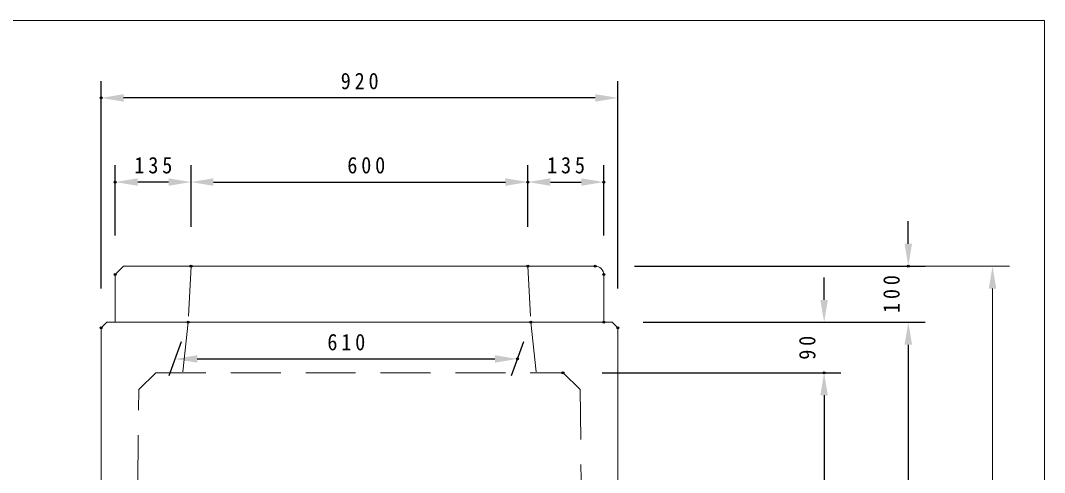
# Model space of a CAD drawing. Units: millimetres, scale not verified. Extents: x -4060 to 4060, y -2828 to 2828.
# Drawn here: x 2236 to 4060, y 2022 to 2828 of the extents above; entities that cross this region are included whole.
import ezdxf

# ---------------------------------------------------------------- set-up
doc = ezdxf.new("R2010")
doc.units = ezdxf.units.MM
doc.header["$LTSCALE"] = 7
doc.header["$PDMODE"] = 32
doc.header["$PDSIZE"] = 3.5
doc.linetypes.add('USER1', pattern=[19.05, 12.7, -6.35])
for name, color, linetype, lineweight in [('0-1_DASHED', 7, 'USER1', 18), ('0-3_LATER', 7, 'Continuous', 18), ('0-5_TXT', 7, 'Continuous', 18), ('0-7_LAYER', 7, 'Continuous', 18)]:
    doc.layers.add(name, color=color, linetype=linetype, lineweight=lineweight)
doc.layers.add('0-2_DIM', color=7, linetype='Continuous')
doc.layers.add('0-8_Defpoints', color=7, linetype='Continuous')
doc.styles.add('ＭＳ ゴシック', font='')
doc.styles.get('ＭＳ ゴシック').set_extended_font_data('MS Gothic')

# ---------------------------------------------------------------- blocks, each defined once
blk = doc.blocks.new('D36')
at = {"layer": '0-5_TXT'}
for p, q in [((7419.911, 5246.92), (8087.411, 5246.92)), ((8057.411, 5206.92), (8057.411, 3806.92)), ((7449.911, 3766.92), (8087.411, 3766.92))]:
    blk.add_line(p, q, dxfattribs=at)
for points in [[(8050.745, 5206.92), (8064.078, 5206.92), (8057.411, 5246.92)], [(8050.745, 3806.92), (8064.078, 3806.92), (8057.411, 3766.92)]]:
    blk.add_solid(points, dxfattribs=at)
at = {"layer": '0-8_Defpoints'}
for p in [(7349.911, 5246.92), (7379.911, 3766.92), (8057.411, 3766.92)]:
    blk.add_point(p, dxfattribs=at)
at = {"layer": '0-5_TXT', "insert": (8042.411, 4461.82), "char_height": 29.33, "attachment_point": 7, "rotation": 90, "style": 'ＭＳ ゴシック'}
blk.add_mtext('\\T1.39;\\W0.85;1480', dxfattribs=at)
blk = doc.blocks.new('D55')
at = {"layer": '0-2_DIM'}
for p, q in [((6612.172, 5111.92), (6590.205, 5051.564)), ((7222.172, 5111.92), (7200.205, 5051.564)), ((6641.124, 5081.564), (7171.124, 5081.564))]:
    blk.add_line(p, q, dxfattribs=at)
for points in [[(6641.124, 5088.231), (6641.124, 5074.898), (6601.124, 5081.564)], [(7171.124, 5088.231), (7171.124, 5074.898), (7211.124, 5081.564)]]:
    blk.add_solid(points, dxfattribs=at)
at = {"layer": '0-8_Defpoints'}
for p in [(6624.911, 5146.92), (7234.911, 5146.92), (7211.124, 5081.564)]:
    blk.add_point(p, dxfattribs=at)
at = {"layer": '0-2_DIM', "insert": (6872.724, 5096.564), "char_height": 29.33, "attachment_point": 7, "style": 'ＭＳ ゴシック'}
blk.add_mtext('\\T1.38;\\W0.9;610', dxfattribs=at)
blk = doc.blocks.new('D56')
at = {"layer": '0-2_DIM'}
for p, q in [((6494.911, 5301.92), (6494.911, 5426.92)), ((6629.911, 5316.92), (6629.911, 5426.92)), ((6589.911, 5396.92), (6534.911, 5396.92))]:
    blk.add_line(p, q, dxfattribs=at)
for points in [[(6534.911, 5403.587), (6534.911, 5390.253), (6494.911, 5396.92)], [(6589.911, 5403.587), (6589.911, 5390.253), (6629.911, 5396.92)]]:
    blk.add_solid(points, dxfattribs=at)
at = {"layer": '0-8_Defpoints'}
for p in [(6494.911, 5396.92), (6629.911, 5246.92), (6494.911, 5231.92)]:
    blk.add_point(p, dxfattribs=at)
at = {"layer": '0-2_DIM', "insert": (6529.011, 5411.92), "char_height": 29.33, "attachment_point": 7, "style": 'ＭＳ ゴシック'}
blk.add_mtext('\\T1.38;\\W0.9;135', dxfattribs=at)
blk = doc.blocks.new('D57')
at = {"layer": '0-2_DIM'}
for p, q in [((6629.911, 5316.92), (6629.911, 5426.92)), ((7229.911, 5316.92), (7229.911, 5426.92)), ((6669.911, 5396.92), (7189.911, 5396.92))]:
    blk.add_line(p, q, dxfattribs=at)
for points in [[(6669.911, 5403.587), (6669.911, 5390.253), (6629.911, 5396.92)], [(7189.911, 5403.587), (7189.911, 5390.253), (7229.911, 5396.92)]]:
    blk.add_solid(points, dxfattribs=at)
at = {"layer": '0-8_Defpoints'}
for p in [(7229.911, 5396.92), (6629.911, 5246.92), (7229.911, 5246.92)]:
    blk.add_point(p, dxfattribs=at)
at = {"layer": '0-2_DIM', "insert": (6908.266, 5411.92), "char_height": 29.33, "attachment_point": 7, "style": 'ＭＳ ゴシック'}
blk.add_mtext('\\T1.38;\\W0.9;600', dxfattribs=at)
blk = doc.blocks.new('D58')
at = {"layer": '0-2_DIM'}
for p, q in [((7229.911, 5316.92), (7229.911, 5426.92)), ((7364.911, 5301.92), (7364.911, 5426.92)), ((7269.911, 5396.92), (7324.911, 5396.92))]:
    blk.add_line(p, q, dxfattribs=at)
for points in [[(7269.911, 5403.587), (7269.911, 5390.253), (7229.911, 5396.92)], [(7324.911, 5403.587), (7324.911, 5390.253), (7364.911, 5396.92)]]:
    blk.add_solid(points, dxfattribs=at)
at = {"layer": '0-8_Defpoints'}
for p in [(7364.911, 5396.92), (7229.911, 5246.92), (7364.911, 5231.92)]:
    blk.add_point(p, dxfattribs=at)
at = {"layer": '0-2_DIM', "insert": (7264.011, 5411.92), "char_height": 29.33, "attachment_point": 7, "style": 'ＭＳ ゴシック'}
blk.add_mtext('\\T1.38;\\W0.9;135', dxfattribs=at)
blk = doc.blocks.new('D59')
at = {"layer": '0-2_DIM'}
for p, q in [((6469.911, 5206.92), (6469.911, 5576.92)), ((7389.911, 5206.92), (7389.911, 5576.92)), ((7349.911, 5546.92), (6509.911, 5546.92))]:
    blk.add_line(p, q, dxfattribs=at)
for points in [[(6509.911, 5553.587), (6509.911, 5540.253), (6469.911, 5546.92)], [(7349.911, 5553.587), (7349.911, 5540.253), (7389.911, 5546.92)]]:
    blk.add_solid(points, dxfattribs=at)
at = {"layer": '0-8_Defpoints'}
for p in [(6469.911, 5546.92), (6469.911, 5136.92), (7389.911, 5136.92)]:
    blk.add_point(p, dxfattribs=at)
at = {"layer": '0-2_DIM', "insert": (6896.511, 5561.934), "char_height": 29.33, "attachment_point": 7, "style": 'ＭＳ ゴシック'}
blk.add_mtext('\\T1.38;\\W0.9;920', dxfattribs=at)
blk = doc.blocks.new('D60')
at = {"layer": '0-2_DIM'}
for p, q in [((7434.911, 5146.92), (7937.411, 5146.92)), ((7907.411, 5106.92), (7907.411, 4496.92)), ((7459.911, 4456.92), (7937.411, 4456.92))]:
    blk.add_line(p, q, dxfattribs=at)
for points in [[(7900.745, 5106.92), (7914.078, 5106.92), (7907.411, 5146.92)], [(7900.745, 4496.92), (7914.078, 4496.92), (7907.411, 4456.92)]]:
    blk.add_solid(points, dxfattribs=at)
at = {"layer": '0-8_Defpoints'}
for p in [(7364.911, 5146.92), (7389.911, 4456.92), (7907.411, 4456.92)]:
    blk.add_point(p, dxfattribs=at)
at = {"layer": '0-2_DIM', "insert": (7892.411, 4768.52), "char_height": 29.33, "attachment_point": 7, "rotation": 90, "style": 'ＭＳ ゴシック'}
blk.add_mtext('\\T1.38;\\W0.9;690', dxfattribs=at)
blk = doc.blocks.new('D61')
at = {"layer": '0-2_DIM'}
for p, q in [((7757.411, 5186.92), (7757.411, 5226.92)), ((7434.911, 5146.92), (7787.411, 5146.92)), ((7362.411, 5056.92), (7787.411, 5056.92)), ((7757.411, 5016.92), (7757.411, 4976.92))]:
    blk.add_line(p, q, dxfattribs=at)
for points in [[(7750.745, 5186.92), (7764.078, 5186.92), (7757.411, 5146.92)], [(7750.745, 5016.92), (7764.078, 5016.92), (7757.411, 5056.92)]]:
    blk.add_solid(points, dxfattribs=at)
at = {"layer": '0-8_Defpoints'}
for p in [(7364.911, 5146.92), (7292.411, 5056.92), (7757.411, 5056.92)]:
    blk.add_point(p, dxfattribs=at)
at = {"layer": '0-2_DIM', "insert": (7742.411, 5080.22), "char_height": 29.33, "attachment_point": 7, "rotation": 90, "style": 'ＭＳ ゴシック'}
blk.add_mtext('\\T1.37;\\W0.9;90', dxfattribs=at)
blk = doc.blocks.new('D62')
at = {"layer": '0-2_DIM'}
for p, q in [((7362.411, 5056.92), (7787.411, 5056.92)), ((7757.411, 5016.92), (7757.411, 4496.92)), ((7459.911, 4456.92), (7787.411, 4456.92))]:
    blk.add_line(p, q, dxfattribs=at)
for points in [[(7750.745, 5016.92), (7764.078, 5016.92), (7757.411, 5056.92)], [(7750.745, 4496.92), (7764.078, 4496.92), (7757.411, 4456.92)]]:
    blk.add_solid(points, dxfattribs=at)
at = {"layer": '0-8_Defpoints'}
for p in [(7292.411, 5056.92), (7389.911, 4456.92), (7757.411, 4456.92)]:
    blk.add_point(p, dxfattribs=at)
at = {"layer": '0-2_DIM', "insert": (7742.411, 4723.52), "char_height": 29.33, "attachment_point": 7, "rotation": 90, "style": 'ＭＳ ゴシック'}
blk.add_mtext('\\T1.38;\\W0.9;600', dxfattribs=at)
blk = doc.blocks.new('D63')
at = {"layer": '0-2_DIM'}
for p, q in [((7907.411, 5286.92), (7907.411, 5326.92)), ((7419.911, 5246.92), (7937.411, 5246.92)), ((7434.911, 5146.92), (7937.411, 5146.92)), ((7907.411, 5106.92), (7907.411, 5066.92))]:
    blk.add_line(p, q, dxfattribs=at)
for points in [[(7900.745, 5286.92), (7914.078, 5286.92), (7907.411, 5246.92)], [(7900.745, 5106.92), (7914.078, 5106.92), (7907.411, 5146.92)]]:
    blk.add_solid(points, dxfattribs=at)
at = {"layer": '0-8_Defpoints'}
for p in [(7349.911, 5246.92), (7907.411, 5246.92), (7364.911, 5146.92)]:
    blk.add_point(p, dxfattribs=at)
at = {"layer": '0-2_DIM', "insert": (7892.411, 5163.52), "char_height": 29.33, "attachment_point": 7, "rotation": 90, "style": 'ＭＳ ゴシック'}
blk.add_mtext('\\T1.38;\\W0.9;100', dxfattribs=at)

msp = doc.modelspace()

# ---------------------------------------------------------------- linework, layer by layer
at = {"layer": '0-1_DASHED'}
for p, q in [((2539.911, 2389.42), (2534.911, 2289.42)), ((3139.911, 2389.42), (3144.911, 2289.42)), ((2534.911, 2289.42), (2524.911, 2199.42)), ((3144.911, 2289.42), (3154.911, 2199.42)), ((2477.411, 2199.42), (2447.036, 2169.422)), ((2477.411, 2199.42), (3202.411, 2199.42)), ((3202.411, 2199.42), (3232.786, 2169.422)), ((2439.911, 1599.42), (2447.036, 2169.422)), ((3232.786, 2169.422), (3239.911, 1599.42))]:
    msp.add_line(p, q, dxfattribs=at)
at = {"layer": '0-3_LATER'}
msp.add_line((2419.911, 2389.42), (3259.911, 2389.42), dxfattribs=at)
msp.add_lwpolyline([(3274.911, 2374.42), (3274.911, 2289.42), (2404.911, 2289.42), (2404.911, 2374.42), (2419.911, 2389.42)], dxfattribs=at)
msp.add_arc((3259.911, 2374.42), 15, 0, 90, dxfattribs=at)
at = {"layer": '0-7_LAYER'}
for points in [[(-4060, -2827.5), (-4060, 2827.5), (4060, 2827.5), (4060, -2827.5)], [(4060, -2827.5), (-4060, -2827.5), (-4060, 2827.5), (4060, 2827.5)], [(2379.911, 1599.42), (3299.911, 1599.42), (3299.911, 2279.42), (3289.911, 2289.42), (2389.911, 2289.42), (2379.911, 2279.42)]]:
    msp.add_lwpolyline(points, close=True, dxfattribs=at)

# ---------------------------------------------------------------- block references
at = {"layer": '0-2_DIM'}
for name in ['D59', 'D56', 'D57', 'D58', 'D63', 'D61', 'D55', 'D60', 'D62']:
    msp.add_blockref(name, (-4090, -2857.5), dxfattribs=at)
at = {"layer": '0-5_TXT'}
msp.add_blockref('D36', (-4090, -2857.5), dxfattribs=at)

doc.saveas('drawing.dxf')
